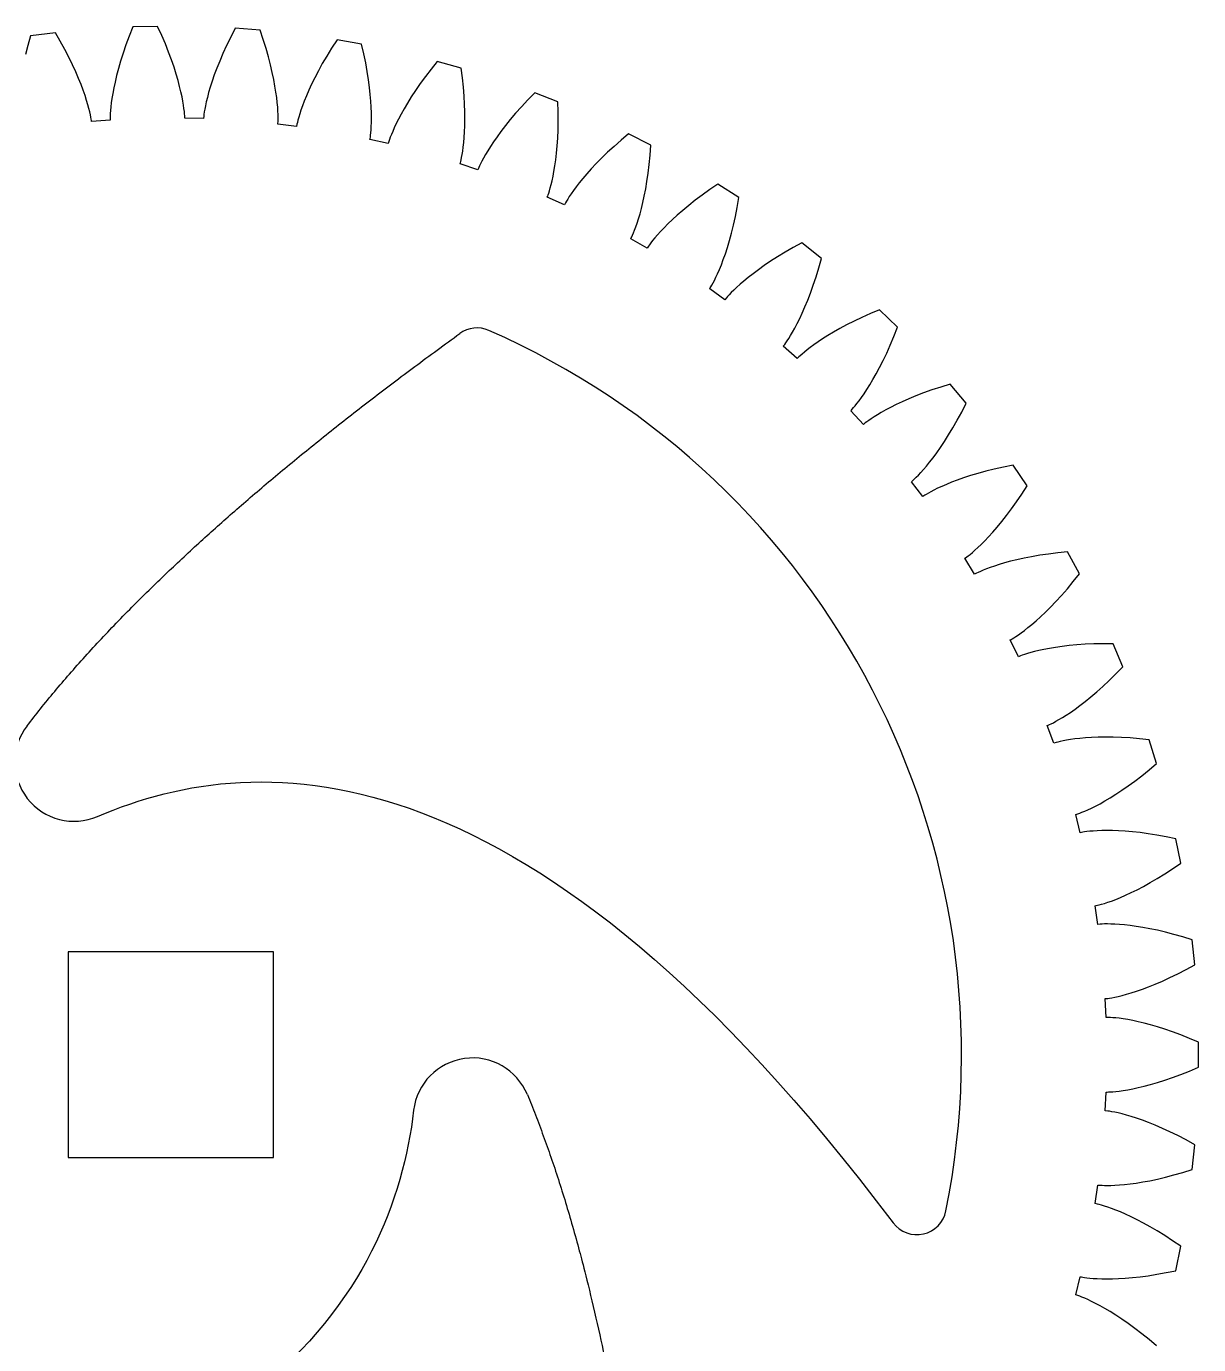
# Model space of a CAD drawing. Header units: millimetres. Extents: x -53 to 53, y -68 to 53.
# Drawn here: x -7.5 to 53, y -15 to 53 of the extents above; entities that cross this region are included whole.
import ezdxf

# ---------------------------------------------------------------- set-up
doc = ezdxf.new("R2010")
doc.units = ezdxf.units.MM

msp = doc.modelspace()

# ---------------------------------------------------------------- linework, layer by layer
at = {"color": 7, "linetype": 'Continuous', "lineweight": 25}
for p, q in [((-0.679, 53.036), (-1.965, 53.004)), ((-0.469, 52.572), (-0.679, 53.036)), ((-7.233, 52.545), (-7.372, 52.055)), ((-5.957, 52.704), (-7.233, 52.545)), ((-5.701, 52.265), (-5.957, 52.704)), ((-2.152, 52.53), (-2.319, 52.079)), ((-1.965, 53.004), (-2.152, 52.53)), ((-0.28, 52.13), (-0.469, 52.572)), ((3.089, 52.484), (2.878, 52.051)), ((3.322, 52.936), (3.089, 52.484)), ((4.605, 52.84), (3.322, 52.936)), ((4.768, 52.358), (4.605, 52.84)), ((4.912, 51.899), (4.768, 52.358)), ((-7.372, 52.055), (-7.493, 51.589)), ((-5.469, 51.843), (-5.701, 52.265)), ((-5.26, 51.44), (-5.469, 51.843)), ((-2.319, 52.079), (-2.465, 51.649)), ((-0.112, 51.708), (-0.28, 52.13)), ((0.036, 51.308), (-0.112, 51.708)), ((2.878, 52.051), (2.69, 51.638)), ((5.037, 51.462), (4.912, 51.899)), ((8.299, 51.915), (8.047, 51.506)), ((8.576, 52.342), (8.299, 51.915)), ((9.843, 52.119), (8.576, 52.342)), ((9.958, 51.623), (9.843, 52.119)), ((-5.073, 51.057), (-5.26, 51.44)), ((-4.906, 50.695), (-5.073, 51.057)), ((-2.593, 51.243), (-2.704, 50.86)), ((-2.465, 51.649), (-2.593, 51.243)), ((0.166, 50.931), (0.036, 51.308)), ((2.522, 51.246), (2.373, 50.876)), ((2.69, 51.638), (2.522, 51.246)), ((5.144, 51.05), (5.037, 51.462)), ((5.236, 50.662), (5.144, 51.05)), ((7.818, 51.114), (7.612, 50.741)), ((8.047, 51.506), (7.818, 51.114)), ((10.055, 51.152), (9.958, 51.623)), ((10.136, 50.705), (10.055, 51.152)), ((13.745, 51.228), (13.427, 50.831)), ((14.983, 50.88), (13.745, 51.228)), ((-4.759, 50.354), (-4.906, 50.695)), ((-4.631, 50.035), (-4.759, 50.354)), ((-2.799, 50.501), (-2.878, 50.166)), ((-2.704, 50.86), (-2.799, 50.501)), ((0.278, 50.577), (0.166, 50.931)), ((0.374, 50.247), (0.278, 50.577)), ((2.244, 50.528), (2.131, 50.204)), ((2.373, 50.876), (2.244, 50.528)), ((5.312, 50.298), (5.236, 50.662)), ((7.427, 50.387), (7.263, 50.054)), ((7.612, 50.741), (7.427, 50.387)), ((10.202, 50.284), (10.136, 50.705)), ((13.135, 50.449), (12.868, 50.081)), ((13.427, 50.831), (13.135, 50.449)), ((15.048, 50.375), (14.983, 50.88)), ((15.098, 49.896), (15.048, 50.375)), ((-4.52, 49.739), (-4.631, 50.035)), ((-4.425, 49.466), (-4.52, 49.739)), ((-2.944, 49.857), (-2.997, 49.573)), ((-2.878, 50.166), (-2.944, 49.857)), ((0.455, 49.942), (0.374, 50.247)), ((0.523, 49.661), (0.455, 49.942)), ((0.578, 49.406), (0.523, 49.661)), ((2.035, 49.902), (1.953, 49.625)), ((2.131, 50.204), (2.035, 49.902)), ((5.375, 49.96), (5.312, 50.298)), ((5.426, 49.648), (5.375, 49.96)), ((5.465, 49.362), (5.426, 49.648)), ((7.119, 49.742), (6.993, 49.452)), ((7.263, 50.054), (7.119, 49.742)), ((10.254, 49.889), (10.202, 50.284)), ((10.294, 49.52), (10.254, 49.889)), ((12.626, 49.731), (12.407, 49.397)), ((12.868, 50.081), (12.626, 49.731)), ((15.134, 49.444), (15.098, 49.896)), ((-4.344, 49.218), (-4.425, 49.466)), ((-4.278, 48.993), (-4.344, 49.218)), ((-4.224, 48.794), (-4.278, 48.993)), ((-3.072, 49.084), (-3.095, 48.879)), ((-3.04, 49.315), (-3.072, 49.084)), ((-2.997, 49.573), (-3.04, 49.315)), ((0.621, 49.176), (0.578, 49.406)), ((0.655, 48.972), (0.621, 49.176)), ((0.68, 48.795), (0.655, 48.972)), ((1.831, 49.146), (1.787, 48.944)), ((1.886, 49.373), (1.831, 49.146)), ((1.953, 49.625), (1.886, 49.373)), ((5.494, 49.103), (5.465, 49.362)), ((5.515, 48.87), (5.494, 49.103)), ((6.885, 49.184), (6.792, 48.94)), ((6.993, 49.452), (6.885, 49.184)), ((10.323, 49.177), (10.294, 49.52)), ((10.342, 48.861), (10.323, 49.177)), ((12.211, 49.082), (12.036, 48.786)), ((12.407, 49.397), (12.211, 49.082)), ((15.158, 49.018), (15.134, 49.444)), ((15.17, 48.62), (15.158, 49.018)), ((18.421, 49.242), (18.093, 48.89)), ((18.778, 49.605), (18.421, 49.242)), ((19.975, 49.135), (18.778, 49.605)), ((19.989, 48.626), (19.975, 49.135)), ((-4.182, 48.621), (-4.224, 48.794)), ((-4.149, 48.473), (-4.182, 48.621)), ((-4.126, 48.352), (-4.149, 48.473)), ((-4.109, 48.257), (-4.126, 48.352)), ((-3.127, 48.426), (-3.129, 48.33)), ((-3.129, 48.33), (-3.127, 48.206)), ((-3.122, 48.55), (-3.127, 48.426)), ((-3.112, 48.701), (-3.122, 48.55)), ((-3.095, 48.879), (-3.112, 48.701)), ((0.698, 48.645), (0.68, 48.795)), ((0.709, 48.522), (0.698, 48.645)), ((0.716, 48.426), (0.709, 48.522)), ((0.719, 48.357), (0.716, 48.426)), ((0.72, 48.302), (0.719, 48.357)), ((1.689, 48.278), (0.72, 48.302)), ((1.699, 48.401), (1.689, 48.278)), ((1.71, 48.497), (1.699, 48.401)), ((1.728, 48.62), (1.71, 48.497)), ((1.753, 48.769), (1.728, 48.62)), ((1.787, 48.944), (1.753, 48.769)), ((5.528, 48.664), (5.515, 48.87)), ((5.535, 48.485), (5.528, 48.664)), ((5.538, 48.334), (5.535, 48.485)), ((5.537, 48.21), (5.538, 48.334)), ((6.6, 48.352), (6.56, 48.206)), ((6.651, 48.523), (6.6, 48.352)), ((6.715, 48.719), (6.651, 48.523)), ((6.792, 48.94), (6.715, 48.719)), ((10.352, 48.573), (10.342, 48.861)), ((10.356, 48.312), (10.352, 48.573)), ((10.353, 48.078), (10.356, 48.312)), ((11.882, 48.51), (11.748, 48.254)), ((12.036, 48.786), (11.882, 48.51)), ((15.174, 48.249), (15.17, 48.62)), ((17.791, 48.551), (17.515, 48.226)), ((18.093, 48.89), (17.791, 48.551)), ((19.991, 48.145), (19.989, 48.626)), ((-4.099, 48.189), (-4.109, 48.257)), ((-4.093, 48.134), (-4.099, 48.189)), ((-3.127, 48.206), (-4.093, 48.134)), ((5.526, 47.991), (5.53, 48.045)), ((6.487, 47.87), (5.526, 47.991)), ((5.53, 48.045), (5.534, 48.114)), ((5.534, 48.114), (5.537, 48.21)), ((6.51, 47.992), (6.487, 47.87)), ((6.53, 48.086), (6.51, 47.992)), ((6.56, 48.206), (6.53, 48.086)), ((10.323, 47.542), (10.335, 47.693)), ((10.335, 47.693), (10.346, 47.872)), ((10.346, 47.872), (10.353, 48.078)), ((11.449, 47.62), (11.382, 47.454)), ((11.532, 47.809), (11.449, 47.62)), ((11.631, 48.02), (11.532, 47.809)), ((11.748, 48.254), (11.631, 48.02)), ((15.156, 47.589), (15.168, 47.905)), ((15.168, 47.905), (15.174, 48.249)), ((17.037, 47.622), (16.834, 47.345)), ((17.264, 47.916), (17.037, 47.622)), ((17.515, 48.226), (17.264, 47.916)), ((19.963, 47.266), (19.982, 47.691)), ((19.982, 47.691), (19.991, 48.145)), ((10.277, 47.202), (10.287, 47.256)), ((11.221, 46.986), (10.277, 47.202)), ((10.287, 47.256), (10.297, 47.324)), ((10.297, 47.324), (10.31, 47.419)), ((10.31, 47.419), (10.323, 47.542)), ((11.256, 47.105), (11.221, 46.986)), ((11.286, 47.197), (11.256, 47.105)), ((11.327, 47.313), (11.286, 47.197)), ((11.382, 47.454), (11.327, 47.313)), ((15.089, 46.808), (15.115, 47.04)), ((15.115, 47.04), (15.137, 47.301)), ((15.137, 47.301), (15.156, 47.589)), ((16.653, 47.086), (16.494, 46.845)), ((16.834, 47.345), (16.653, 47.086)), ((19.936, 46.868), (19.963, 47.266)), ((23.233, 47.163), (22.871, 46.846)), ((23.623, 47.489), (23.233, 47.163)), ((24.768, 46.902), (23.623, 47.489)), ((14.98, 46.157), (15.005, 46.278)), ((15.005, 46.278), (15.033, 46.427)), ((15.033, 46.427), (15.061, 46.604)), ((15.061, 46.604), (15.089, 46.808)), ((16.134, 46.243), (16.05, 46.085)), ((16.235, 46.423), (16.134, 46.243)), ((16.355, 46.624), (16.235, 46.423)), ((16.494, 46.845), (16.355, 46.624)), ((19.863, 46.157), (19.902, 46.498)), ((19.902, 46.498), (19.936, 46.868)), ((22.23, 46.243), (21.949, 45.959)), ((22.536, 46.539), (22.23, 46.243)), ((22.871, 46.846), (22.536, 46.539)), ((24.685, 45.915), (24.731, 46.394)), ((24.731, 46.394), (24.768, 46.902)), ((14.925, 45.944), (14.941, 45.997)), ((15.844, 45.636), (14.925, 45.944)), ((14.941, 45.997), (14.958, 46.064)), ((14.958, 46.064), (14.98, 46.157)), ((15.89, 45.75), (15.844, 45.636)), ((15.929, 45.838), (15.89, 45.75)), ((15.982, 45.95), (15.929, 45.838)), ((16.05, 46.085), (15.982, 45.95)), ((19.723, 45.302), (19.772, 45.558)), ((19.772, 45.558), (19.819, 45.843)), ((19.819, 45.843), (19.863, 46.157)), ((21.694, 45.689), (21.465, 45.434)), ((21.949, 45.959), (21.694, 45.689)), ((24.631, 45.465), (24.685, 45.915)), ((19.581, 44.7), (19.626, 44.872)), ((19.626, 44.872), (19.674, 45.073)), ((19.674, 45.073), (19.723, 45.302)), ((21.076, 44.97), (20.916, 44.764)), ((21.259, 45.193), (21.076, 44.97)), ((21.465, 45.434), (21.259, 45.193)), ((24.504, 44.65), (24.57, 45.043)), ((24.57, 45.043), (24.631, 45.465)), ((28.234, 44.901), (27.813, 44.615)), ((29.315, 44.203), (28.234, 44.901)), ((19.426, 44.23), (19.446, 44.281)), ((20.309, 43.831), (19.426, 44.23)), ((19.446, 44.281), (19.47, 44.345)), ((19.47, 44.345), (19.501, 44.436)), ((19.501, 44.436), (19.538, 44.554)), ((19.538, 44.554), (19.581, 44.7)), ((20.559, 44.258), (20.478, 44.131)), ((20.658, 44.407), (20.559, 44.258)), ((20.777, 44.576), (20.658, 44.407)), ((20.916, 44.764), (20.777, 44.576)), ((24.36, 43.949), (24.433, 44.285)), ((24.433, 44.285), (24.504, 44.65)), ((27.421, 44.336), (27.058, 44.064)), ((27.813, 44.615), (27.421, 44.336)), ((29.228, 43.701), (29.315, 44.203)), ((20.366, 43.941), (20.309, 43.831)), ((20.414, 44.025), (20.366, 43.941)), ((20.478, 44.131), (20.414, 44.025)), ((24.21, 43.363), (24.285, 43.642)), ((24.285, 43.642), (24.36, 43.949)), ((26.416, 43.546), (26.136, 43.302)), ((26.723, 43.8), (26.416, 43.546)), ((27.058, 44.064), (26.723, 43.8)), ((29.134, 43.229), (29.228, 43.701)), ((23.997, 42.695), (24.064, 42.89)), ((24.064, 42.89), (24.136, 43.113)), ((24.136, 43.113), (24.21, 43.363)), ((25.653, 42.852), (25.449, 42.648)), ((25.882, 43.071), (25.653, 42.852)), ((26.136, 43.302), (25.882, 43.071)), ((29.035, 42.787), (29.134, 43.229)), ((23.759, 42.125), (23.789, 42.186)), ((23.789, 42.186), (23.829, 42.274)), ((23.829, 42.274), (23.878, 42.388)), ((23.878, 42.388), (23.934, 42.528)), ((23.934, 42.528), (23.997, 42.695)), ((25.112, 42.285), (24.977, 42.129)), ((25.269, 42.459), (25.112, 42.285)), ((25.449, 42.648), (25.269, 42.459)), ((28.827, 41.988), (28.933, 42.373)), ((28.933, 42.373), (29.035, 42.787)), ((23.733, 42.076), (23.759, 42.125)), ((24.572, 41.591), (23.733, 42.076)), ((24.64, 41.695), (24.572, 41.591)), ((24.696, 41.773), (24.64, 41.695)), ((24.77, 41.872), (24.696, 41.773)), ((24.863, 41.991), (24.77, 41.872)), ((24.977, 42.129), (24.863, 41.991)), ((28.614, 41.306), (28.721, 41.633)), ((28.721, 41.633), (28.827, 41.988)), ((32.117, 41.624), (31.699, 41.385)), ((32.565, 41.866), (32.117, 41.624)), ((33.57, 41.064), (32.565, 41.866)), ((28.407, 40.737), (28.509, 41.007)), ((28.509, 41.007), (28.614, 41.306)), ((30.952, 40.921), (30.621, 40.699)), ((31.311, 41.15), (30.952, 40.921)), ((31.699, 41.385), (31.311, 41.15)), ((33.434, 40.574), (33.57, 41.064)), ((28.128, 40.094), (28.215, 40.281)), ((28.215, 40.281), (28.308, 40.495)), ((28.308, 40.495), (28.407, 40.737)), ((30.041, 40.28), (29.792, 40.085)), ((30.317, 40.485), (30.041, 40.28)), ((30.621, 40.699), (30.317, 40.485)), ((33.151, 39.683), (33.294, 40.114)), ((33.294, 40.114), (33.434, 40.574)), ((27.805, 39.504), (27.835, 39.55)), ((28.591, 38.938), (27.805, 39.504)), ((27.835, 39.55), (27.871, 39.608)), ((27.871, 39.608), (27.919, 39.691)), ((27.919, 39.691), (27.979, 39.8)), ((27.979, 39.8), (28.049, 39.934)), ((28.049, 39.934), (28.128, 40.094)), ((29.197, 39.575), (29.048, 39.433)), ((29.371, 39.732), (29.197, 39.575)), ((29.569, 39.902), (29.371, 39.732)), ((29.792, 40.085), (29.569, 39.902)), ((33.008, 39.281), (33.151, 39.683)), ((28.669, 39.034), (28.591, 38.938)), ((28.732, 39.107), (28.669, 39.034)), ((28.816, 39.198), (28.732, 39.107)), ((28.921, 39.307), (28.816, 39.198)), ((29.048, 39.433), (28.921, 39.307)), ((32.723, 38.566), (32.865, 38.909)), ((32.865, 38.909), (33.008, 39.281)), ((32.451, 37.965), (32.585, 38.251)), ((32.585, 38.251), (32.723, 38.566)), ((36.102, 38.219), (35.663, 38.023)), ((36.571, 38.416), (36.102, 38.219)), ((37.492, 37.518), (36.571, 38.416)), ((32.086, 37.272), (32.2, 37.476)), ((32.2, 37.476), (32.322, 37.707)), ((32.322, 37.707), (32.451, 37.965)), ((34.521, 37.448), (34.198, 37.265)), ((34.872, 37.636), (34.521, 37.448)), ((35.253, 37.828), (34.872, 37.636)), ((35.663, 38.023), (35.253, 37.828)), ((37.308, 37.044), (37.492, 37.518)), ((31.676, 36.636), (31.733, 36.714)), ((31.733, 36.714), (31.803, 36.816)), ((31.803, 36.816), (31.886, 36.942)), ((31.886, 36.942), (31.981, 37.094)), ((31.981, 37.094), (32.086, 37.272)), ((33.395, 36.76), (33.181, 36.61)), ((33.635, 36.92), (33.395, 36.76)), ((33.903, 37.088), (33.635, 36.92)), ((34.198, 37.265), (33.903, 37.088)), ((37.122, 36.599), (37.308, 37.044)), ((31.6, 36.539), (31.634, 36.582)), ((32.326, 35.898), (31.6, 36.539)), ((31.634, 36.582), (31.676, 36.636)), ((32.483, 36.052), (32.413, 35.986)), ((32.576, 36.134), (32.483, 36.052)), ((32.691, 36.232), (32.576, 36.134)), ((32.83, 36.345), (32.691, 36.232)), ((32.993, 36.471), (32.83, 36.345)), ((33.181, 36.61), (32.993, 36.471)), ((36.755, 35.8), (36.938, 36.185)), ((36.938, 36.185), (37.122, 36.599)), ((32.413, 35.986), (32.326, 35.898)), ((36.401, 35.116), (36.576, 35.444)), ((36.576, 35.444), (36.755, 35.8)), ((36.07, 34.545), (36.232, 34.817)), ((36.232, 34.817), (36.401, 35.116)), ((35.637, 33.892), (35.771, 34.083)), ((35.771, 34.083), (35.916, 34.301)), ((35.916, 34.301), (36.07, 34.545)), ((38.844, 34.13), (38.446, 33.977)), ((39.271, 34.283), (38.844, 34.13)), ((39.728, 34.435), (39.271, 34.283)), ((40.215, 34.584), (39.728, 34.435)), ((41.041, 33.598), (40.215, 34.584)), ((35.166, 33.3), (35.231, 33.372)), ((35.231, 33.372), (35.311, 33.466)), ((35.311, 33.466), (35.406, 33.584)), ((35.406, 33.584), (35.515, 33.725)), ((35.515, 33.725), (35.637, 33.892)), ((37.144, 33.387), (36.889, 33.252)), ((37.427, 33.528), (37.144, 33.387)), ((37.738, 33.675), (37.427, 33.528)), ((38.078, 33.825), (37.738, 33.675)), ((38.446, 33.977), (38.078, 33.825)), ((40.811, 33.145), (41.041, 33.598)), ((35.081, 33.211), (35.119, 33.25)), ((35.74, 32.501), (35.081, 33.211)), ((35.119, 33.25), (35.166, 33.3)), ((35.912, 32.638), (35.835, 32.58)), ((36.012, 32.711), (35.912, 32.638)), ((36.136, 32.797), (36.012, 32.711)), ((36.285, 32.896), (36.136, 32.797)), ((36.46, 33.005), (36.285, 32.896)), ((36.661, 33.124), (36.46, 33.005)), ((36.889, 33.252), (36.661, 33.124)), ((40.357, 32.327), (40.582, 32.721)), ((40.582, 32.721), (40.811, 33.145)), ((35.835, 32.58), (35.74, 32.501)), ((39.923, 31.626), (40.137, 31.962)), ((40.137, 31.962), (40.357, 32.327)), ((39.518, 31.036), (39.716, 31.317)), ((39.716, 31.317), (39.923, 31.626)), ((39.152, 30.554), (39.33, 30.782)), ((39.33, 30.782), (39.518, 31.036)), ((38.574, 29.892), (38.697, 30.022)), ((38.697, 30.022), (38.835, 30.175)), ((38.835, 30.175), (38.987, 30.352)), ((38.987, 30.352), (39.152, 30.554)), ((41.638, 29.98), (41.256, 29.865)), ((42.049, 30.093), (41.638, 29.98)), ((42.49, 30.203), (42.049, 30.093)), ((42.959, 30.308), (42.49, 30.203)), ((43.458, 30.408), (42.959, 30.308)), ((44.183, 29.345), (43.458, 30.408)), ((38.213, 29.553), (38.256, 29.588)), ((38.798, 28.781), (38.213, 29.553)), ((38.256, 29.588), (38.307, 29.633)), ((38.307, 29.633), (38.378, 29.698)), ((38.378, 29.698), (38.467, 29.784)), ((38.467, 29.784), (38.574, 29.892)), ((39.777, 29.309), (39.565, 29.211)), ((40.017, 29.414), (39.777, 29.309)), ((40.284, 29.523), (40.017, 29.414)), ((40.579, 29.635), (40.284, 29.523)), ((40.904, 29.75), (40.579, 29.635)), ((41.256, 29.865), (40.904, 29.75)), ((43.908, 28.917), (44.183, 29.345)), ((38.901, 28.85), (38.798, 28.781)), ((38.983, 28.9), (38.901, 28.85)), ((39.09, 28.963), (38.983, 28.9)), ((39.222, 29.036), (39.09, 28.963)), ((39.38, 29.119), (39.222, 29.036)), ((39.565, 29.211), (39.38, 29.119)), ((43.638, 28.518), (43.908, 28.917)), ((43.12, 27.807), (43.375, 28.148)), ((43.375, 28.148), (43.638, 28.518)), ((42.412, 26.947), (42.637, 27.207)), ((42.637, 27.207), (42.873, 27.494)), ((42.873, 27.494), (43.12, 27.807)), ((42, 26.504), (42.199, 26.713)), ((42.199, 26.713), (42.412, 26.947)), ((41.242, 25.806), (41.359, 25.902)), ((41.359, 25.902), (41.494, 26.019)), ((41.494, 26.019), (41.646, 26.158)), ((41.646, 26.158), (41.815, 26.32)), ((41.815, 26.32), (42, 26.504)), ((45.764, 25.88), (45.286, 25.822)), ((46.27, 25.929), (45.764, 25.88)), ((46.885, 24.8), (46.27, 25.929)), ((40.966, 25.601), (41.012, 25.632)), ((41.471, 24.775), (40.966, 25.601)), ((41.012, 25.632), (41.068, 25.672)), ((41.068, 25.672), (41.145, 25.73)), ((41.145, 25.73), (41.242, 25.806)), ((42.498, 25.203), (42.277, 25.126)), ((42.746, 25.283), (42.498, 25.203)), ((43.023, 25.365), (42.746, 25.283)), ((43.329, 25.448), (43.023, 25.365)), ((43.662, 25.529), (43.329, 25.448)), ((44.025, 25.609), (43.662, 25.529)), ((44.416, 25.685), (44.025, 25.609)), ((44.837, 25.757), (44.416, 25.685)), ((45.286, 25.822), (44.837, 25.757)), ((41.58, 24.833), (41.471, 24.775)), ((41.667, 24.875), (41.58, 24.833)), ((41.779, 24.927), (41.667, 24.875)), ((41.918, 24.987), (41.779, 24.927)), ((42.084, 25.054), (41.918, 24.987)), ((42.277, 25.126), (42.084, 25.054)), ((46.569, 24.401), (46.885, 24.8)), ((45.962, 23.69), (46.261, 24.031)), ((46.261, 24.031), (46.569, 24.401)), ((45.398, 23.088), (45.674, 23.376)), ((45.674, 23.376), (45.962, 23.69)), ((44.649, 22.379), (44.884, 22.591)), ((44.884, 22.591), (45.134, 22.827)), ((45.134, 22.827), (45.398, 23.088)), ((43.732, 21.656), (43.878, 21.759)), ((43.878, 21.759), (44.044, 21.882)), ((44.044, 21.882), (44.228, 22.025)), ((44.228, 22.025), (44.43, 22.191)), ((44.43, 22.191), (44.649, 22.379)), ((43.311, 21.395), (43.36, 21.421)), ((43.732, 20.522), (43.311, 21.395)), ((43.36, 21.421), (43.42, 21.455)), ((43.42, 21.455), (43.502, 21.505)), ((43.502, 21.505), (43.606, 21.572)), ((43.606, 21.572), (43.732, 21.656)), ((46.356, 21.098), (45.987, 21.055)), ((46.753, 21.135), (46.356, 21.098)), ((47.178, 21.165), (46.753, 21.135)), ((47.632, 21.185), (47.178, 21.165)), ((48.113, 21.195), (47.632, 21.185)), ((48.622, 21.194), (48.113, 21.195)), ((49.121, 20.008), (48.622, 21.194)), ((43.846, 20.57), (43.732, 20.522)), ((43.936, 20.603), (43.846, 20.57)), ((44.053, 20.643), (43.936, 20.603)), ((44.198, 20.689), (44.053, 20.643)), ((44.369, 20.739), (44.198, 20.689)), ((44.569, 20.792), (44.369, 20.739)), ((44.796, 20.846), (44.569, 20.792)), ((45.051, 20.901), (44.796, 20.846)), ((45.335, 20.955), (45.051, 20.901)), ((45.647, 21.007), (45.335, 20.955)), ((45.987, 21.055), (45.647, 21.007)), ((48.767, 19.643), (49.121, 20.008)), ((48.093, 18.996), (48.424, 19.306)), ((48.424, 19.306), (48.767, 19.643)), ((47.183, 18.219), (47.471, 18.453)), ((47.471, 18.453), (47.775, 18.712)), ((47.775, 18.712), (48.093, 18.996)), ((46.419, 17.657), (46.656, 17.822)), ((46.656, 17.822), (46.911, 18.009)), ((46.911, 18.009), (47.183, 18.219)), ((45.226, 16.977), (45.277, 16.998)), ((45.277, 16.998), (45.34, 17.026)), ((45.34, 17.026), (45.427, 17.067)), ((45.427, 17.067), (45.538, 17.123)), ((45.538, 17.123), (45.671, 17.194)), ((45.671, 17.194), (45.827, 17.282)), ((45.827, 17.282), (46.004, 17.388)), ((46.004, 17.388), (46.201, 17.512)), ((46.201, 17.512), (46.419, 17.657)), ((45.558, 16.066), (45.226, 16.977)), ((47.196, 16.337), (46.909, 16.312)), ((47.512, 16.358), (47.196, 16.337)), ((47.855, 16.372), (47.512, 16.358)), ((48.227, 16.378), (47.855, 16.372)), ((48.625, 16.375), (48.227, 16.378)), ((49.051, 16.362), (48.625, 16.375)), ((49.504, 16.337), (49.051, 16.362)), ((49.984, 16.299), (49.504, 16.337)), ((45.676, 16.102), (45.558, 16.066)), ((45.769, 16.126), (45.676, 16.102)), ((45.89, 16.154), (45.769, 16.126)), ((46.038, 16.185), (45.89, 16.154)), ((46.214, 16.218), (46.038, 16.185)), ((46.417, 16.251), (46.214, 16.218)), ((46.649, 16.283), (46.417, 16.251)), ((46.909, 16.312), (46.649, 16.283)), ((50.49, 16.247), (49.984, 16.299)), ((50.869, 15.018), (50.49, 16.247)), ((50.481, 14.69), (50.869, 15.018)), ((49.745, 14.113), (50.105, 14.388)), ((50.105, 14.388), (50.481, 14.69)), ((48.762, 13.431), (49.073, 13.635)), ((49.073, 13.635), (49.4, 13.862)), ((49.4, 13.862), (49.745, 14.113)), ((47.715, 12.825), (47.946, 12.947)), ((47.946, 12.947), (48.198, 13.088)), ((48.198, 13.088), (48.471, 13.249)), ((48.471, 13.249), (48.762, 13.431)), ((46.692, 12.389), (46.745, 12.405)), ((46.931, 11.45), (46.692, 12.389)), ((46.745, 12.405), (46.81, 12.427)), ((46.81, 12.427), (46.901, 12.459)), ((46.901, 12.459), (47.016, 12.503)), ((47.016, 12.503), (47.156, 12.561)), ((47.156, 12.561), (47.32, 12.633)), ((47.32, 12.633), (47.506, 12.721)), ((47.506, 12.721), (47.715, 12.825)), ((48.3, 11.56), (48.038, 11.557)), ((48.588, 11.557), (48.3, 11.56)), ((47.053, 11.474), (46.931, 11.45)), ((47.148, 11.489), (47.053, 11.474)), ((47.27, 11.505), (47.148, 11.489)), ((47.421, 11.521), (47.27, 11.505)), ((47.599, 11.536), (47.421, 11.521)), ((47.805, 11.548), (47.599, 11.536)), ((48.038, 11.557), (47.805, 11.548)), ((48.904, 11.546), (48.588, 11.557)), ((49.248, 11.525), (48.904, 11.546)), ((49.618, 11.495), (49.248, 11.525)), ((50.014, 11.452), (49.618, 11.495)), ((50.437, 11.397), (50.014, 11.452)), ((50.885, 11.327), (50.437, 11.397)), ((51.359, 11.241), (50.885, 11.327)), ((51.857, 11.139), (51.359, 11.241)), ((52.112, 9.879), (51.857, 11.139)), ((51.289, 9.328), (51.692, 9.591)), ((51.692, 9.591), (52.112, 9.879)), ((50.186, 8.681), (50.535, 8.874)), ((50.535, 8.874), (50.903, 9.09)), ((50.903, 9.09), (51.289, 9.328)), ((48.997, 8.109), (49.262, 8.224)), ((49.262, 8.224), (49.549, 8.357)), ((49.549, 8.357), (49.857, 8.509)), ((49.857, 8.509), (50.186, 8.681)), ((47.694, 7.679), (47.748, 7.689)), ((47.838, 6.72), (47.694, 7.679)), ((47.748, 7.689), (47.815, 7.704)), ((47.815, 7.704), (47.908, 7.727)), ((47.908, 7.727), (48.027, 7.76)), ((48.027, 7.76), (48.172, 7.803)), ((48.172, 7.803), (48.342, 7.859)), ((48.342, 7.859), (48.537, 7.927)), ((48.537, 7.927), (48.755, 8.01)), ((48.755, 8.01), (48.997, 8.109)), ((47.961, 6.732), (47.838, 6.72)), ((48.057, 6.737), (47.961, 6.732)), ((48.181, 6.741), (48.057, 6.737)), ((48.332, 6.742), (48.181, 6.741)), ((48.511, 6.739), (48.332, 6.742)), ((48.717, 6.731), (48.511, 6.739)), ((48.95, 6.716), (48.717, 6.731)), ((49.211, 6.694), (48.95, 6.716)), ((49.498, 6.662), (49.211, 6.694)), ((49.811, 6.619), (49.498, 6.662)), ((50.15, 6.565), (49.811, 6.619)), ((50.516, 6.497), (50.15, 6.565)), ((50.906, 6.415), (50.516, 6.497)), ((51.321, 6.318), (50.906, 6.415)), ((51.76, 6.204), (51.321, 6.318)), ((52.223, 6.072), (51.76, 6.204)), ((52.709, 5.921), (52.223, 6.072)), ((52.837, 4.641), (52.709, 5.921)), ((5.304, 5.304), (-5.304, 5.304)), ((-5.304, 5.304), (-5.304, -5.304)), ((5.304, -5.304), (5.304, 5.304)), ((51.555, 3.976), (51.963, 4.175)), ((51.963, 4.175), (52.39, 4.396)), ((52.39, 4.396), (52.837, 4.641)), ((50.135, 3.382), (50.457, 3.503)), ((50.457, 3.503), (50.801, 3.641)), ((50.801, 3.641), (51.168, 3.798)), ((51.168, 3.798), (51.555, 3.976)), ((48.221, 2.892), (48.276, 2.897)), ((48.269, 1.924), (48.221, 2.892)), ((48.276, 2.897), (48.344, 2.905)), ((48.344, 2.905), (48.439, 2.919)), ((48.439, 2.919), (48.561, 2.939)), ((48.561, 2.939), (48.71, 2.968)), ((48.71, 2.968), (48.885, 3.006)), ((48.885, 3.006), (49.085, 3.055)), ((49.085, 3.055), (49.311, 3.116)), ((49.311, 3.116), (49.561, 3.19)), ((49.561, 3.19), (49.836, 3.278)), ((49.836, 3.278), (50.135, 3.382)), ((48.393, 1.923), (48.269, 1.924)), ((48.489, 1.919), (48.393, 1.923)), ((48.613, 1.91), (48.489, 1.919)), ((48.763, 1.896), (48.613, 1.91)), ((48.941, 1.876), (48.763, 1.896)), ((49.145, 1.847), (48.941, 1.876)), ((49.376, 1.809), (49.145, 1.847)), ((49.633, 1.761), (49.376, 1.809)), ((49.915, 1.7), (49.633, 1.761)), ((50.223, 1.627), (49.915, 1.7)), ((50.555, 1.539), (50.223, 1.627)), ((50.911, 1.435), (50.555, 1.539)), ((51.292, 1.315), (50.911, 1.435)), ((51.695, 1.177), (51.292, 1.315)), ((52.121, 1.02), (51.695, 1.177)), ((52.568, 0.842), (52.121, 1.02)), ((53.036, 0.643), (52.568, 0.842)), ((53.036, -0.643), (53.036, 0.643)), ((52.568, -0.842), (53.036, -0.643)), ((50.911, -1.435), (51.292, -1.315)), ((51.292, -1.315), (51.695, -1.177)), ((51.695, -1.177), (52.121, -1.02)), ((52.121, -1.02), (52.568, -0.842)), ((48.221, -2.892), (48.269, -1.924)), ((48.269, -1.924), (48.324, -1.924)), ((48.324, -1.924), (48.393, -1.923)), ((48.393, -1.923), (48.489, -1.919)), ((48.489, -1.919), (48.613, -1.91)), ((48.613, -1.91), (48.763, -1.896)), ((48.763, -1.896), (48.941, -1.876)), ((48.941, -1.876), (49.145, -1.847)), ((49.145, -1.847), (49.376, -1.809)), ((49.376, -1.809), (49.633, -1.761)), ((49.633, -1.761), (49.915, -1.7)), ((49.915, -1.7), (50.223, -1.627)), ((50.223, -1.627), (50.555, -1.539)), ((50.555, -1.539), (50.911, -1.435)), ((48.344, -2.905), (48.221, -2.892)), ((48.439, -2.919), (48.344, -2.905)), ((48.561, -2.939), (48.439, -2.919)), ((48.71, -2.968), (48.561, -2.939)), ((48.885, -3.006), (48.71, -2.968)), ((49.085, -3.055), (48.885, -3.006)), ((49.311, -3.116), (49.085, -3.055)), ((49.561, -3.19), (49.311, -3.116)), ((49.836, -3.278), (49.561, -3.19)), ((50.135, -3.382), (49.836, -3.278)), ((50.457, -3.503), (50.135, -3.382)), ((50.801, -3.641), (50.457, -3.503)), ((51.168, -3.799), (50.801, -3.641)), ((51.555, -3.976), (51.168, -3.799)), ((51.963, -4.175), (51.555, -3.976)), ((52.39, -4.396), (51.963, -4.175)), ((52.837, -4.641), (52.39, -4.396)), ((52.709, -5.921), (52.837, -4.641)), ((-5.304, -5.304), (5.304, -5.304)), ((51.76, -6.204), (52.223, -6.072)), ((52.223, -6.072), (52.709, -5.921)), ((47.694, -7.679), (47.838, -6.721)), ((47.838, -6.721), (47.893, -6.726)), ((47.893, -6.726), (47.961, -6.732)), ((47.961, -6.732), (48.057, -6.737)), ((48.057, -6.737), (48.181, -6.741)), ((48.181, -6.741), (48.332, -6.742)), ((48.332, -6.742), (48.511, -6.739)), ((48.511, -6.739), (48.717, -6.731)), ((48.717, -6.731), (48.95, -6.716)), ((48.95, -6.716), (49.211, -6.694)), ((49.211, -6.694), (49.498, -6.662)), ((49.498, -6.662), (49.811, -6.619)), ((49.811, -6.619), (50.15, -6.565)), ((50.15, -6.565), (50.516, -6.497)), ((50.516, -6.497), (50.906, -6.416)), ((50.906, -6.416), (51.321, -6.318)), ((51.321, -6.318), (51.76, -6.204)), ((47.815, -7.704), (47.694, -7.679)), ((47.908, -7.727), (47.815, -7.704)), ((48.027, -7.76), (47.908, -7.727)), ((48.172, -7.803), (48.027, -7.76)), ((48.342, -7.859), (48.172, -7.803)), ((48.537, -7.927), (48.342, -7.859)), ((48.755, -8.01), (48.537, -7.927)), ((48.997, -8.109), (48.755, -8.01)), ((49.262, -8.224), (48.997, -8.109)), ((49.549, -8.357), (49.262, -8.224)), ((49.857, -8.509), (49.549, -8.357)), ((50.186, -8.681), (49.857, -8.509)), ((50.535, -8.874), (50.186, -8.681)), ((50.903, -9.09), (50.535, -8.874)), ((51.289, -9.328), (50.903, -9.09)), ((51.692, -9.591), (51.289, -9.328)), ((52.112, -9.879), (51.692, -9.591)), ((51.857, -11.139), (52.112, -9.879)), ((46.692, -12.389), (46.931, -11.45)), ((46.931, -11.45), (46.985, -11.462)), ((46.985, -11.462), (47.053, -11.474)), ((47.053, -11.474), (47.148, -11.489)), ((47.148, -11.489), (47.27, -11.505)), ((47.27, -11.505), (47.421, -11.521)), ((47.421, -11.521), (47.599, -11.536)), ((47.599, -11.536), (47.805, -11.549)), ((47.805, -11.549), (48.038, -11.557)), ((48.038, -11.557), (48.3, -11.56)), ((48.3, -11.56), (48.588, -11.557)), ((48.588, -11.557), (48.904, -11.546)), ((48.904, -11.546), (49.248, -11.525)), ((49.248, -11.525), (49.618, -11.495)), ((49.618, -11.495), (50.014, -11.452)), ((50.014, -11.452), (50.437, -11.397)), ((50.437, -11.397), (50.885, -11.327)), ((50.885, -11.327), (51.359, -11.241)), ((51.359, -11.241), (51.857, -11.139)), ((46.81, -12.427), (46.692, -12.389)), ((46.901, -12.459), (46.81, -12.427)), ((47.016, -12.503), (46.901, -12.459)), ((47.156, -12.561), (47.016, -12.503)), ((47.32, -12.633), (47.156, -12.561)), ((47.506, -12.721), (47.32, -12.633)), ((47.715, -12.825), (47.506, -12.721)), ((47.946, -12.947), (47.715, -12.825)), ((48.198, -13.088), (47.946, -12.947)), ((48.471, -13.249), (48.198, -13.088)), ((48.762, -13.431), (48.471, -13.249)), ((49.073, -13.635), (48.762, -13.431)), ((49.4, -13.862), (49.073, -13.635)), ((49.745, -14.113), (49.4, -13.862)), ((50.105, -14.389), (49.745, -14.113)), ((50.481, -14.69), (50.105, -14.389)), ((50.869, -15.018), (50.481, -14.69))]:
    msp.add_line(p, q, dxfattribs=at)
for centre, radius, start, end in [((15.802, 35.95), 1.53, 66.27154, 125.86656), ((0, 0), 40.8, 348.61131, 66.27154), ((-4.99, 15.097), 3.06, 142.46309, 293.27979), ((15.569, -3.227), 3.06, 22.46309, 173.27979), ((38.497, -7.754), 1.53, 216.96254, 348.61131)]:
    msp.add_arc(centre, radius, start, end, dxfattribs=at)
for points, degree in [([(-7.416, 16.961), (-0.346, 26.163), (14.906, 37.19)], 2), ([(-3.781, 12.286), (4.73, 15.948), (18.621, 16.113), (37.274, -8.674)], 3), ([(18.397, -2.058), (22.831, -12.782), (24.755, -31.504)], 2), ([(12.53, -2.869), (11.446, -12.07), (4.643, -24.183), (-26.149, -27.943)], 3)]:
    msp.add_open_spline(points, degree=degree, dxfattribs=at)

doc.saveas('drawing.dxf')
